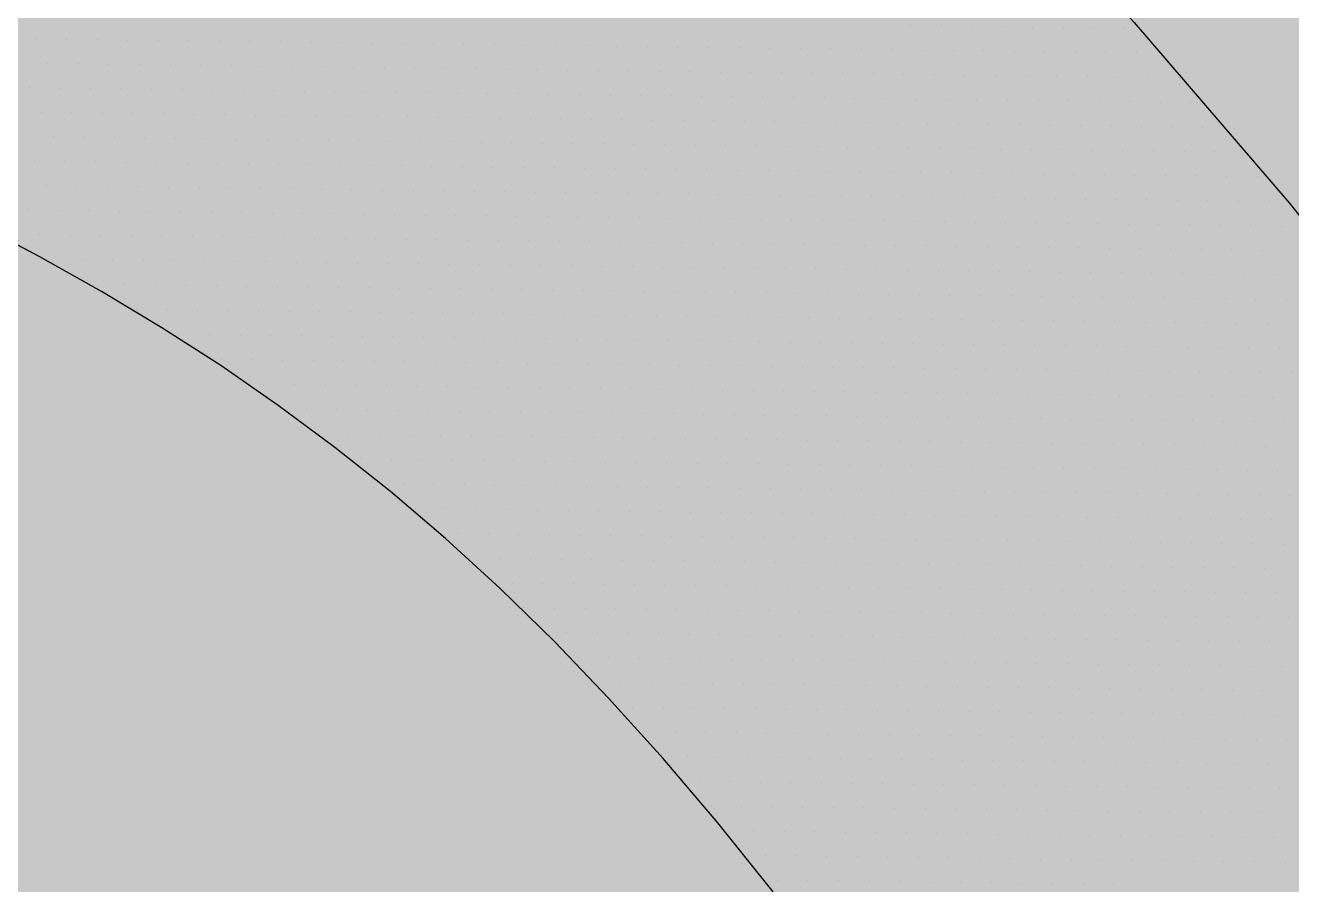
# Model space of a CAD drawing. Extents: x -367 to 63045, y 275 to 109039.
# Drawn here: x 62307.286 to 62308.462, y 108303.224 to 108304.022 of the extents above; entities that cross this region are included whole.
import ezdxf

# ---------------------------------------------------------------- set-up
doc = ezdxf.new("R2010")
doc.units = 0
doc.header["$LTSCALE"] = 25.401856
doc.header["$MEASUREMENT"] = 0
for name, color, linetype in [('colore lago', 131, 'Continuous'), ('LIN010CO', 2, 'Continuous'), ('LIN018CO', 6, 'Continuous')]:
    doc.layers.add(name, color=color, linetype=linetype)

# ---------------------------------------------------------------- blocks, each defined once
blk = doc.blocks.new('*X49')
at = {"color": 0}
for p, q in [((261.96925, 628.4849), (261.96925, 628.4849)), ((261.9756, 628.4849), (261.9756, 628.4849)), ((261.98195, 628.4849), (261.98195, 628.4849)), ((261.9883, 628.4849), (261.9883, 628.4849)), ((261.953375, 628.47855), (261.953375, 628.47855)), ((261.959725, 628.47855), (261.959725, 628.47855)), ((261.966075, 628.47855), (261.966075, 628.47855)), ((261.972425, 628.47855), (261.972425, 628.47855)), ((261.978775, 628.47855), (261.978775, 628.47855)), ((261.985125, 628.47855), (261.985125, 628.47855)), ((261.991475, 628.47855), (261.991475, 628.47855)), ((261.997825, 628.47855), (261.997825, 628.47855)), ((262.004175, 628.47855), (262.004175, 628.47855)), ((262.010525, 628.47855), (262.010525, 628.47855)), ((261.9375, 628.4722), (261.9375, 628.4722)), ((261.94385, 628.4722), (261.94385, 628.4722)), ((261.9502, 628.4722), (261.9502, 628.4722)), ((261.95655, 628.4722), (261.95655, 628.4722)), ((261.9629, 628.4722), (261.9629, 628.4722)), ((261.96925, 628.4722), (261.96925, 628.4722)), ((261.9756, 628.4722), (261.9756, 628.4722)), ((261.98195, 628.4722), (261.98195, 628.4722)), ((261.9883, 628.4722), (261.9883, 628.4722)), ((261.99465, 628.4722), (261.99465, 628.4722)), ((262.001, 628.4722), (262.001, 628.4722)), ((262.00735, 628.4722), (262.00735, 628.4722)), ((262.0137, 628.4722), (262.0137, 628.4722)), ((262.02005, 628.4722), (262.02005, 628.4722)), ((262.0264, 628.4722), (262.0264, 628.4722)), ((261.927975, 628.46585), (261.927975, 628.46585)), ((261.934325, 628.46585), (261.934325, 628.46585)), ((261.940675, 628.46585), (261.940675, 628.46585)), ((261.947025, 628.46585), (261.947025, 628.46585)), ((261.953375, 628.46585), (261.953375, 628.46585)), ((261.959725, 628.46585), (261.959725, 628.46585)), ((261.966075, 628.46585), (261.966075, 628.46585)), ((261.972425, 628.46585), (261.972425, 628.46585)), ((261.978775, 628.46585), (261.978775, 628.46585)), ((261.985125, 628.46585), (261.985125, 628.46585)), ((261.991475, 628.46585), (261.991475, 628.46585)), ((261.997825, 628.46585), (261.997825, 628.46585)), ((262.004175, 628.46585), (262.004175, 628.46585)), ((262.010525, 628.46585), (262.010525, 628.46585)), ((262.016875, 628.46585), (262.016875, 628.46585)), ((262.023225, 628.46585), (262.023225, 628.46585)), ((262.029575, 628.46585), (262.029575, 628.46585)), ((261.9121, 628.4595), (261.9121, 628.4595)), ((261.91845, 628.4595), (261.91845, 628.4595)), ((261.9248, 628.4595), (261.9248, 628.4595)), ((261.93115, 628.4595), (261.93115, 628.4595)), ((261.9375, 628.4595), (261.9375, 628.4595)), ((261.94385, 628.4595), (261.94385, 628.4595)), ((261.9502, 628.4595), (261.9502, 628.4595)), ((261.95655, 628.4595), (261.95655, 628.4595)), ((261.9629, 628.4595), (261.9629, 628.4595)), ((261.96925, 628.4595), (261.96925, 628.4595)), ((261.9756, 628.4595), (261.9756, 628.4595)), ((261.98195, 628.4595), (261.98195, 628.4595)), ((261.9883, 628.4595), (261.9883, 628.4595)), ((261.99465, 628.4595), (261.99465, 628.4595)), ((262.001, 628.4595), (262.001, 628.4595)), ((262.00735, 628.4595), (262.00735, 628.4595)), ((262.0137, 628.4595), (262.0137, 628.4595)), ((262.02005, 628.4595), (262.02005, 628.4595)), ((262.0264, 628.4595), (262.0264, 628.4595)), ((262.03275, 628.4595), (262.03275, 628.4595)), ((261.902575, 628.45315), (261.902575, 628.45315)), ((261.908925, 628.45315), (261.908925, 628.45315)), ((261.915275, 628.45315), (261.915275, 628.45315)), ((261.921625, 628.45315), (261.921625, 628.45315)), ((261.927975, 628.45315), (261.927975, 628.45315)), ((261.934325, 628.45315), (261.934325, 628.45315)), ((261.940675, 628.45315), (261.940675, 628.45315)), ((261.947025, 628.45315), (261.947025, 628.45315)), ((261.953375, 628.45315), (261.953375, 628.45315)), ((261.959725, 628.45315), (261.959725, 628.45315)), ((261.966075, 628.45315), (261.966075, 628.45315)), ((261.972425, 628.45315), (261.972425, 628.45315)), ((261.978775, 628.45315), (261.978775, 628.45315)), ((261.985125, 628.45315), (261.985125, 628.45315)), ((261.991475, 628.45315), (261.991475, 628.45315)), ((261.997825, 628.45315), (261.997825, 628.45315)), ((262.004175, 628.45315), (262.004175, 628.45315)), ((262.010525, 628.45315), (262.010525, 628.45315)), ((262.016875, 628.45315), (262.016875, 628.45315)), ((262.023225, 628.45315), (262.023225, 628.45315)), ((262.029575, 628.45315), (262.029575, 628.45315)), ((262.035925, 628.45315), (262.035925, 628.45315)), ((261.8867, 628.4468), (261.8867, 628.4468)), ((261.89305, 628.4468), (261.89305, 628.4468)), ((261.8994, 628.4468), (261.8994, 628.4468)), ((261.90575, 628.4468), (261.90575, 628.4468)), ((261.9121, 628.4468), (261.9121, 628.4468)), ((261.91845, 628.4468), (261.91845, 628.4468)), ((261.9248, 628.4468), (261.9248, 628.4468)), ((261.93115, 628.4468), (261.93115, 628.4468)), ((261.9375, 628.4468), (261.9375, 628.4468)), ((261.94385, 628.4468), (261.94385, 628.4468)), ((261.9502, 628.4468), (261.9502, 628.4468)), ((261.95655, 628.4468), (261.95655, 628.4468)), ((261.9629, 628.4468), (261.9629, 628.4468)), ((261.96925, 628.4468), (261.96925, 628.4468)), ((261.9756, 628.4468), (261.9756, 628.4468)), ((261.98195, 628.4468), (261.98195, 628.4468)), ((261.9883, 628.4468), (261.9883, 628.4468)), ((261.99465, 628.4468), (261.99465, 628.4468)), ((262.001, 628.4468), (262.001, 628.4468)), ((262.00735, 628.4468), (262.00735, 628.4468)), ((262.0137, 628.4468), (262.0137, 628.4468)), ((262.02005, 628.4468), (262.02005, 628.4468)), ((262.0264, 628.4468), (262.0264, 628.4468)), ((262.03275, 628.4468), (262.03275, 628.4468)), ((262.0391, 628.4468), (262.0391, 628.4468)), ((261.877175, 628.44045), (261.877175, 628.44045)), ((261.883525, 628.44045), (261.883525, 628.44045)), ((261.889875, 628.44045), (261.889875, 628.44045)), ((261.896225, 628.44045), (261.896225, 628.44045)), ((261.902575, 628.44045), (261.902575, 628.44045)), ((261.908925, 628.44045), (261.908925, 628.44045)), ((261.915275, 628.44045), (261.915275, 628.44045)), ((261.921625, 628.44045), (261.921625, 628.44045)), ((261.927975, 628.44045), (261.927975, 628.44045)), ((261.934325, 628.44045), (261.934325, 628.44045)), ((261.940675, 628.44045), (261.940675, 628.44045)), ((261.947025, 628.44045), (261.947025, 628.44045)), ((261.953375, 628.44045), (261.953375, 628.44045)), ((261.959725, 628.44045), (261.959725, 628.44045)), ((261.966075, 628.44045), (261.966075, 628.44045)), ((261.972425, 628.44045), (261.972425, 628.44045)), ((261.978775, 628.44045), (261.978775, 628.44045)), ((261.985125, 628.44045), (261.985125, 628.44045)), ((261.991475, 628.44045), (261.991475, 628.44045)), ((261.997825, 628.44045), (261.997825, 628.44045)), ((262.004175, 628.44045), (262.004175, 628.44045)), ((262.010525, 628.44045), (262.010525, 628.44045)), ((262.016875, 628.44045), (262.016875, 628.44045)), ((262.023225, 628.44045), (262.023225, 628.44045)), ((262.029575, 628.44045), (262.029575, 628.44045)), ((262.035925, 628.44045), (262.035925, 628.44045)), ((262.042275, 628.44045), (262.042275, 628.44045)), ((261.8613, 628.4341), (261.8613, 628.4341)), ((261.86765, 628.4341), (261.86765, 628.4341)), ((261.874, 628.4341), (261.874, 628.4341)), ((261.88035, 628.4341), (261.88035, 628.4341)), ((261.8867, 628.4341), (261.8867, 628.4341)), ((261.89305, 628.4341), (261.89305, 628.4341)), ((261.8994, 628.4341), (261.8994, 628.4341)), ((261.90575, 628.4341), (261.90575, 628.4341)), ((261.9121, 628.4341), (261.9121, 628.4341)), ((261.91845, 628.4341), (261.91845, 628.4341)), ((261.9248, 628.4341), (261.9248, 628.4341)), ((261.93115, 628.4341), (261.93115, 628.4341)), ((261.9375, 628.4341), (261.9375, 628.4341)), ((261.94385, 628.4341), (261.94385, 628.4341)), ((261.9502, 628.4341), (261.9502, 628.4341)), ((261.95655, 628.4341), (261.95655, 628.4341)), ((261.9629, 628.4341), (261.9629, 628.4341)), ((261.96925, 628.4341), (261.96925, 628.4341)), ((261.9756, 628.4341), (261.9756, 628.4341)), ((261.98195, 628.4341), (261.98195, 628.4341)), ((261.9883, 628.4341), (261.9883, 628.4341)), ((261.99465, 628.4341), (261.99465, 628.4341)), ((262.001, 628.4341), (262.001, 628.4341)), ((262.00735, 628.4341), (262.00735, 628.4341)), ((262.0137, 628.4341), (262.0137, 628.4341)), ((262.02005, 628.4341), (262.02005, 628.4341)), ((262.0264, 628.4341), (262.0264, 628.4341)), ((262.03275, 628.4341), (262.03275, 628.4341)), ((262.0391, 628.4341), (262.0391, 628.4341)), ((262.04545, 628.4341), (262.04545, 628.4341)), ((261.851775, 628.42775), (261.851775, 628.42775)), ((261.858125, 628.42775), (261.858125, 628.42775)), ((261.864475, 628.42775), (261.864475, 628.42775)), ((261.870825, 628.42775), (261.870825, 628.42775)), ((261.877175, 628.42775), (261.877175, 628.42775)), ((261.883525, 628.42775), (261.883525, 628.42775)), ((261.889875, 628.42775), (261.889875, 628.42775)), ((261.896225, 628.42775), (261.896225, 628.42775)), ((261.902575, 628.42775), (261.902575, 628.42775)), ((261.908925, 628.42775), (261.908925, 628.42775)), ((261.915275, 628.42775), (261.915275, 628.42775)), ((261.921625, 628.42775), (261.921625, 628.42775)), ((261.927975, 628.42775), (261.927975, 628.42775)), ((261.934325, 628.42775), (261.934325, 628.42775)), ((261.940675, 628.42775), (261.940675, 628.42775)), ((261.947025, 628.42775), (261.947025, 628.42775)), ((261.953375, 628.42775), (261.953375, 628.42775)), ((261.959725, 628.42775), (261.959725, 628.42775)), ((261.966075, 628.42775), (261.966075, 628.42775)), ((261.972425, 628.42775), (261.972425, 628.42775)), ((261.978775, 628.42775), (261.978775, 628.42775)), ((261.985125, 628.42775), (261.985125, 628.42775)), ((261.991475, 628.42775), (261.991475, 628.42775)), ((261.997825, 628.42775), (261.997825, 628.42775)), ((262.004175, 628.42775), (262.004175, 628.42775)), ((262.010525, 628.42775), (262.010525, 628.42775)), ((262.016875, 628.42775), (262.016875, 628.42775)), ((262.023225, 628.42775), (262.023225, 628.42775)), ((262.029575, 628.42775), (262.029575, 628.42775)), ((262.035925, 628.42775), (262.035925, 628.42775)), ((262.042275, 628.42775), (262.042275, 628.42775)), ((262.048625, 628.42775), (262.048625, 628.42775)), ((261.8359, 628.4214), (261.8359, 628.4214)), ((261.84225, 628.4214), (261.84225, 628.4214)), ((261.8486, 628.4214), (261.8486, 628.4214)), ((261.85495, 628.4214), (261.85495, 628.4214)), ((261.8613, 628.4214), (261.8613, 628.4214)), ((261.86765, 628.4214), (261.86765, 628.4214)), ((261.874, 628.4214), (261.874, 628.4214)), ((261.88035, 628.4214), (261.88035, 628.4214)), ((261.8867, 628.4214), (261.8867, 628.4214)), ((261.89305, 628.4214), (261.89305, 628.4214)), ((261.8994, 628.4214), (261.8994, 628.4214)), ((261.90575, 628.4214), (261.90575, 628.4214)), ((261.9121, 628.4214), (261.9121, 628.4214)), ((261.91845, 628.4214), (261.91845, 628.4214)), ((261.9248, 628.4214), (261.9248, 628.4214)), ((261.93115, 628.4214), (261.93115, 628.4214)), ((261.9375, 628.4214), (261.9375, 628.4214)), ((261.94385, 628.4214), (261.94385, 628.4214)), ((261.9502, 628.4214), (261.9502, 628.4214)), ((261.95655, 628.4214), (261.95655, 628.4214)), ((261.9629, 628.4214), (261.9629, 628.4214)), ((261.96925, 628.4214), (261.96925, 628.4214)), ((261.9756, 628.4214), (261.9756, 628.4214)), ((261.98195, 628.4214), (261.98195, 628.4214)), ((261.9883, 628.4214), (261.9883, 628.4214)), ((261.99465, 628.4214), (261.99465, 628.4214)), ((262.001, 628.4214), (262.001, 628.4214)), ((262.00735, 628.4214), (262.00735, 628.4214)), ((262.0137, 628.4214), (262.0137, 628.4214)), ((262.02005, 628.4214), (262.02005, 628.4214)), ((262.0264, 628.4214), (262.0264, 628.4214)), ((262.03275, 628.4214), (262.03275, 628.4214)), ((262.0391, 628.4214), (262.0391, 628.4214)), ((262.04545, 628.4214), (262.04545, 628.4214)), ((261.839075, 628.41505), (261.839075, 628.41505)), ((261.845425, 628.41505), (261.845425, 628.41505)), ((261.851775, 628.41505), (261.851775, 628.41505)), ((261.858125, 628.41505), (261.858125, 628.41505)), ((261.864475, 628.41505), (261.864475, 628.41505)), ((261.870825, 628.41505), (261.870825, 628.41505)), ((261.877175, 628.41505), (261.877175, 628.41505)), ((261.883525, 628.41505), (261.883525, 628.41505)), ((261.889875, 628.41505), (261.889875, 628.41505)), ((261.896225, 628.41505), (261.896225, 628.41505)), ((261.902575, 628.41505), (261.902575, 628.41505)), ((261.908925, 628.41505), (261.908925, 628.41505)), ((261.915275, 628.41505), (261.915275, 628.41505)), ((261.921625, 628.41505), (261.921625, 628.41505)), ((261.927975, 628.41505), (261.927975, 628.41505)), ((261.934325, 628.41505), (261.934325, 628.41505)), ((261.940675, 628.41505), (261.940675, 628.41505)), ((261.947025, 628.41505), (261.947025, 628.41505)), ((261.953375, 628.41505), (261.953375, 628.41505)), ((261.959725, 628.41505), (261.959725, 628.41505)), ((261.966075, 628.41505), (261.966075, 628.41505)), ((261.972425, 628.41505), (261.972425, 628.41505)), ((261.978775, 628.41505), (261.978775, 628.41505)), ((261.985125, 628.41505), (261.985125, 628.41505)), ((261.991475, 628.41505), (261.991475, 628.41505)), ((261.997825, 628.41505), (261.997825, 628.41505)), ((262.004175, 628.41505), (262.004175, 628.41505)), ((262.010525, 628.41505), (262.010525, 628.41505)), ((262.016875, 628.41505), (262.016875, 628.41505)), ((262.023225, 628.41505), (262.023225, 628.41505)), ((262.029575, 628.41505), (262.029575, 628.41505)), ((262.035925, 628.41505), (262.035925, 628.41505)), ((262.042275, 628.41505), (262.042275, 628.41505)), ((262.048625, 628.41505), (262.048625, 628.41505)), ((261.84225, 628.4087), (261.84225, 628.4087)), ((261.8486, 628.4087), (261.8486, 628.4087)), ((261.85495, 628.4087), (261.85495, 628.4087)), ((261.8613, 628.4087), (261.8613, 628.4087)), ((261.86765, 628.4087), (261.86765, 628.4087)), ((261.874, 628.4087), (261.874, 628.4087)), ((261.88035, 628.4087), (261.88035, 628.4087)), ((261.8867, 628.4087), (261.8867, 628.4087)), ((261.89305, 628.4087), (261.89305, 628.4087)), ((261.8994, 628.4087), (261.8994, 628.4087)), ((261.90575, 628.4087), (261.90575, 628.4087)), ((261.9121, 628.4087), (261.9121, 628.4087)), ((261.91845, 628.4087), (261.91845, 628.4087)), ((261.9248, 628.4087), (261.9248, 628.4087)), ((261.93115, 628.4087), (261.93115, 628.4087)), ((261.9375, 628.4087), (261.9375, 628.4087)), ((261.94385, 628.4087), (261.94385, 628.4087)), ((261.9502, 628.4087), (261.9502, 628.4087)), ((261.95655, 628.4087), (261.95655, 628.4087)), ((261.9629, 628.4087), (261.9629, 628.4087)), ((261.96925, 628.4087), (261.96925, 628.4087)), ((261.9756, 628.4087), (261.9756, 628.4087)), ((261.98195, 628.4087), (261.98195, 628.4087)), ((261.9883, 628.4087), (261.9883, 628.4087)), ((261.99465, 628.4087), (261.99465, 628.4087)), ((262.001, 628.4087), (262.001, 628.4087)), ((262.00735, 628.4087), (262.00735, 628.4087)), ((262.0137, 628.4087), (262.0137, 628.4087)), ((262.02005, 628.4087), (262.02005, 628.4087)), ((262.0264, 628.4087), (262.0264, 628.4087)), ((262.03275, 628.4087), (262.03275, 628.4087)), ((262.0391, 628.4087), (262.0391, 628.4087)), ((262.04545, 628.4087), (262.04545, 628.4087)), ((262.0518, 628.4087), (262.0518, 628.4087)), ((261.845425, 628.40235), (261.845425, 628.40235)), ((261.851775, 628.40235), (261.851775, 628.40235)), ((261.858125, 628.40235), (261.858125, 628.40235)), ((261.864475, 628.40235), (261.864475, 628.40235)), ((261.870825, 628.40235), (261.870825, 628.40235)), ((261.877175, 628.40235), (261.877175, 628.40235)), ((261.883525, 628.40235), (261.883525, 628.40235)), ((261.889875, 628.40235), (261.889875, 628.40235)), ((261.896225, 628.40235), (261.896225, 628.40235)), ((261.902575, 628.40235), (261.902575, 628.40235)), ((261.908925, 628.40235), (261.908925, 628.40235)), ((261.915275, 628.40235), (261.915275, 628.40235)), ((261.921625, 628.40235), (261.921625, 628.40235)), ((261.927975, 628.40235), (261.927975, 628.40235)), ((261.934325, 628.40235), (261.934325, 628.40235)), ((261.940675, 628.40235), (261.940675, 628.40235)), ((261.947025, 628.40235), (261.947025, 628.40235)), ((261.953375, 628.40235), (261.953375, 628.40235)), ((261.959725, 628.40235), (261.959725, 628.40235)), ((261.966075, 628.40235), (261.966075, 628.40235)), ((261.972425, 628.40235), (261.972425, 628.40235)), ((261.978775, 628.40235), (261.978775, 628.40235)), ((261.985125, 628.40235), (261.985125, 628.40235)), ((261.991475, 628.40235), (261.991475, 628.40235)), ((261.997825, 628.40235), (261.997825, 628.40235)), ((262.004175, 628.40235), (262.004175, 628.40235)), ((262.010525, 628.40235), (262.010525, 628.40235)), ((262.016875, 628.40235), (262.016875, 628.40235)), ((262.023225, 628.40235), (262.023225, 628.40235)), ((262.029575, 628.40235), (262.029575, 628.40235)), ((262.035925, 628.40235), (262.035925, 628.40235)), ((262.042275, 628.40235), (262.042275, 628.40235)), ((262.048625, 628.40235), (262.048625, 628.40235)), ((262.054975, 628.40235), (262.054975, 628.40235)), ((261.8486, 628.396), (261.8486, 628.396)), ((261.85495, 628.396), (261.85495, 628.396)), ((261.8613, 628.396), (261.8613, 628.396)), ((261.86765, 628.396), (261.86765, 628.396)), ((261.874, 628.396), (261.874, 628.396)), ((261.88035, 628.396), (261.88035, 628.396)), ((261.8867, 628.396), (261.8867, 628.396)), ((261.89305, 628.396), (261.89305, 628.396)), ((261.8994, 628.396), (261.8994, 628.396)), ((261.90575, 628.396), (261.90575, 628.396)), ((261.9121, 628.396), (261.9121, 628.396)), ((261.91845, 628.396), (261.91845, 628.396)), ((261.9248, 628.396), (261.9248, 628.396)), ((261.93115, 628.396), (261.93115, 628.396)), ((261.9375, 628.396), (261.9375, 628.396)), ((261.94385, 628.396), (261.94385, 628.396)), ((261.9502, 628.396), (261.9502, 628.396)), ((261.95655, 628.396), (261.95655, 628.396)), ((261.9629, 628.396), (261.9629, 628.396)), ((261.96925, 628.396), (261.96925, 628.396)), ((261.9756, 628.396), (261.9756, 628.396)), ((261.98195, 628.396), (261.98195, 628.396)), ((261.9883, 628.396), (261.9883, 628.396)), ((261.99465, 628.396), (261.99465, 628.396)), ((262.001, 628.396), (262.001, 628.396)), ((262.00735, 628.396), (262.00735, 628.396)), ((262.0137, 628.396), (262.0137, 628.396)), ((262.02005, 628.396), (262.02005, 628.396)), ((262.0264, 628.396), (262.0264, 628.396)), ((262.03275, 628.396), (262.03275, 628.396)), ((262.0391, 628.396), (262.0391, 628.396)), ((262.04545, 628.396), (262.04545, 628.396)), ((262.0518, 628.396), (262.0518, 628.396)), ((262.05815, 628.396), (262.05815, 628.396)), ((261.851775, 628.38965), (261.851775, 628.38965)), ((261.858125, 628.38965), (261.858125, 628.38965)), ((261.864475, 628.38965), (261.864475, 628.38965)), ((261.870825, 628.38965), (261.870825, 628.38965)), ((261.877175, 628.38965), (261.877175, 628.38965)), ((261.883525, 628.38965), (261.883525, 628.38965)), ((261.889875, 628.38965), (261.889875, 628.38965)), ((261.896225, 628.38965), (261.896225, 628.38965)), ((261.902575, 628.38965), (261.902575, 628.38965)), ((261.908925, 628.38965), (261.908925, 628.38965)), ((261.915275, 628.38965), (261.915275, 628.38965)), ((261.921625, 628.38965), (261.921625, 628.38965)), ((261.927975, 628.38965), (261.927975, 628.38965)), ((261.934325, 628.38965), (261.934325, 628.38965)), ((261.940675, 628.38965), (261.940675, 628.38965)), ((261.947025, 628.38965), (261.947025, 628.38965)), ((261.953375, 628.38965), (261.953375, 628.38965)), ((261.959725, 628.38965), (261.959725, 628.38965)), ((261.966075, 628.38965), (261.966075, 628.38965)), ((261.972425, 628.38965), (261.972425, 628.38965)), ((261.978775, 628.38965), (261.978775, 628.38965)), ((261.985125, 628.38965), (261.985125, 628.38965)), ((261.991475, 628.38965), (261.991475, 628.38965)), ((261.997825, 628.38965), (261.997825, 628.38965)), ((262.004175, 628.38965), (262.004175, 628.38965)), ((262.010525, 628.38965), (262.010525, 628.38965)), ((262.016875, 628.38965), (262.016875, 628.38965)), ((262.023225, 628.38965), (262.023225, 628.38965)), ((262.029575, 628.38965), (262.029575, 628.38965)), ((262.035925, 628.38965), (262.035925, 628.38965)), ((262.042275, 628.38965), (262.042275, 628.38965)), ((262.048625, 628.38965), (262.048625, 628.38965)), ((262.054975, 628.38965), (262.054975, 628.38965)), ((262.061325, 628.38965), (262.061325, 628.38965)), ((261.8486, 628.3833), (261.8486, 628.3833)), ((261.85495, 628.3833), (261.85495, 628.3833)), ((261.8613, 628.3833), (261.8613, 628.3833)), ((261.86765, 628.3833), (261.86765, 628.3833)), ((261.874, 628.3833), (261.874, 628.3833)), ((261.88035, 628.3833), (261.88035, 628.3833)), ((261.8867, 628.3833), (261.8867, 628.3833)), ((261.89305, 628.3833), (261.89305, 628.3833)), ((261.8994, 628.3833), (261.8994, 628.3833)), ((261.90575, 628.3833), (261.90575, 628.3833)), ((261.9121, 628.3833), (261.9121, 628.3833)), ((261.91845, 628.3833), (261.91845, 628.3833)), ((261.9248, 628.3833), (261.9248, 628.3833)), ((261.93115, 628.3833), (261.93115, 628.3833)), ((261.9375, 628.3833), (261.9375, 628.3833)), ((261.94385, 628.3833), (261.94385, 628.3833)), ((261.9502, 628.3833), (261.9502, 628.3833)), ((261.95655, 628.3833), (261.95655, 628.3833)), ((261.9629, 628.3833), (261.9629, 628.3833)), ((261.96925, 628.3833), (261.96925, 628.3833)), ((261.9756, 628.3833), (261.9756, 628.3833)), ((261.98195, 628.3833), (261.98195, 628.3833)), ((261.9883, 628.3833), (261.9883, 628.3833)), ((261.99465, 628.3833), (261.99465, 628.3833)), ((262.001, 628.3833), (262.001, 628.3833)), ((262.00735, 628.3833), (262.00735, 628.3833)), ((262.0137, 628.3833), (262.0137, 628.3833)), ((262.02005, 628.3833), (262.02005, 628.3833)), ((262.0264, 628.3833), (262.0264, 628.3833)), ((262.03275, 628.3833), (262.03275, 628.3833)), ((262.0391, 628.3833), (262.0391, 628.3833)), ((262.04545, 628.3833), (262.04545, 628.3833)), ((262.0518, 628.3833), (262.0518, 628.3833)), ((262.05815, 628.3833), (262.05815, 628.3833)), ((262.0645, 628.3833), (262.0645, 628.3833)), ((261.851775, 628.37695), (261.851775, 628.37695)), ((261.858125, 628.37695), (261.858125, 628.37695)), ((261.864475, 628.37695), (261.864475, 628.37695)), ((261.870825, 628.37695), (261.870825, 628.37695)), ((261.877175, 628.37695), (261.877175, 628.37695)), ((261.883525, 628.37695), (261.883525, 628.37695)), ((261.889875, 628.37695), (261.889875, 628.37695)), ((261.896225, 628.37695), (261.896225, 628.37695)), ((261.902575, 628.37695), (261.902575, 628.37695)), ((261.908925, 628.37695), (261.908925, 628.37695)), ((261.915275, 628.37695), (261.915275, 628.37695)), ((261.921625, 628.37695), (261.921625, 628.37695)), ((261.927975, 628.37695), (261.927975, 628.37695)), ((261.934325, 628.37695), (261.934325, 628.37695)), ((261.940675, 628.37695), (261.940675, 628.37695)), ((261.947025, 628.37695), (261.947025, 628.37695)), ((261.953375, 628.37695), (261.953375, 628.37695)), ((261.959725, 628.37695), (261.959725, 628.37695)), ((261.966075, 628.37695), (261.966075, 628.37695)), ((261.972425, 628.37695), (261.972425, 628.37695)), ((261.978775, 628.37695), (261.978775, 628.37695)), ((261.985125, 628.37695), (261.985125, 628.37695)), ((261.991475, 628.37695), (261.991475, 628.37695)), ((261.997825, 628.37695), (261.997825, 628.37695)), ((262.004175, 628.37695), (262.004175, 628.37695)), ((262.010525, 628.37695), (262.010525, 628.37695)), ((262.016875, 628.37695), (262.016875, 628.37695)), ((262.023225, 628.37695), (262.023225, 628.37695)), ((262.029575, 628.37695), (262.029575, 628.37695)), ((262.035925, 628.37695), (262.035925, 628.37695)), ((262.042275, 628.37695), (262.042275, 628.37695)), ((262.048625, 628.37695), (262.048625, 628.37695)), ((262.054975, 628.37695), (262.054975, 628.37695)), ((262.061325, 628.37695), (262.061325, 628.37695)), ((262.067675, 628.37695), (262.067675, 628.37695)), ((261.85495, 628.3706), (261.85495, 628.3706)), ((261.8613, 628.3706), (261.8613, 628.3706)), ((261.86765, 628.3706), (261.86765, 628.3706)), ((261.874, 628.3706), (261.874, 628.3706)), ((261.88035, 628.3706), (261.88035, 628.3706)), ((261.8867, 628.3706), (261.8867, 628.3706)), ((261.89305, 628.3706), (261.89305, 628.3706)), ((261.8994, 628.3706), (261.8994, 628.3706)), ((261.90575, 628.3706), (261.90575, 628.3706)), ((261.9121, 628.3706), (261.9121, 628.3706)), ((261.91845, 628.3706), (261.91845, 628.3706)), ((261.9248, 628.3706), (261.9248, 628.3706)), ((261.93115, 628.3706), (261.93115, 628.3706)), ((261.9375, 628.3706), (261.9375, 628.3706)), ((261.94385, 628.3706), (261.94385, 628.3706)), ((261.9502, 628.3706), (261.9502, 628.3706)), ((261.95655, 628.3706), (261.95655, 628.3706)), ((261.9629, 628.3706), (261.9629, 628.3706)), ((261.96925, 628.3706), (261.96925, 628.3706)), ((261.9756, 628.3706), (261.9756, 628.3706)), ((261.98195, 628.3706), (261.98195, 628.3706)), ((261.9883, 628.3706), (261.9883, 628.3706)), ((261.99465, 628.3706), (261.99465, 628.3706)), ((262.001, 628.3706), (262.001, 628.3706)), ((262.00735, 628.3706), (262.00735, 628.3706)), ((262.0137, 628.3706), (262.0137, 628.3706)), ((262.02005, 628.3706), (262.02005, 628.3706)), ((262.0264, 628.3706), (262.0264, 628.3706)), ((262.03275, 628.3706), (262.03275, 628.3706)), ((262.0391, 628.3706), (262.0391, 628.3706)), ((262.04545, 628.3706), (262.04545, 628.3706)), ((262.0518, 628.3706), (262.0518, 628.3706)), ((262.05815, 628.3706), (262.05815, 628.3706)), ((262.0645, 628.3706), (262.0645, 628.3706)), ((262.07085, 628.3706), (262.07085, 628.3706)), ((261.858125, 628.36425), (261.858125, 628.36425)), ((261.864475, 628.36425), (261.864475, 628.36425)), ((261.870825, 628.36425), (261.870825, 628.36425)), ((261.877175, 628.36425), (261.877175, 628.36425)), ((261.883525, 628.36425), (261.883525, 628.36425)), ((261.889875, 628.36425), (261.889875, 628.36425)), ((261.896225, 628.36425), (261.896225, 628.36425)), ((261.902575, 628.36425), (261.902575, 628.36425)), ((261.908925, 628.36425), (261.908925, 628.36425)), ((261.915275, 628.36425), (261.915275, 628.36425)), ((261.921625, 628.36425), (261.921625, 628.36425)), ((261.927975, 628.36425), (261.927975, 628.36425)), ((261.934325, 628.36425), (261.934325, 628.36425)), ((261.940675, 628.36425), (261.940675, 628.36425)), ((261.947025, 628.36425), (261.947025, 628.36425)), ((261.953375, 628.36425), (261.953375, 628.36425)), ((261.959725, 628.36425), (261.959725, 628.36425)), ((261.966075, 628.36425), (261.966075, 628.36425)), ((261.972425, 628.36425), (261.972425, 628.36425)), ((261.978775, 628.36425), (261.978775, 628.36425)), ((261.985125, 628.36425), (261.985125, 628.36425)), ((261.991475, 628.36425), (261.991475, 628.36425)), ((261.997825, 628.36425), (261.997825, 628.36425)), ((262.004175, 628.36425), (262.004175, 628.36425)), ((262.010525, 628.36425), (262.010525, 628.36425)), ((262.016875, 628.36425), (262.016875, 628.36425)), ((262.023225, 628.36425), (262.023225, 628.36425)), ((262.029575, 628.36425), (262.029575, 628.36425)), ((262.035925, 628.36425), (262.035925, 628.36425)), ((262.042275, 628.36425), (262.042275, 628.36425)), ((262.048625, 628.36425), (262.048625, 628.36425)), ((262.054975, 628.36425), (262.054975, 628.36425)), ((262.061325, 628.36425), (262.061325, 628.36425)), ((262.067675, 628.36425), (262.067675, 628.36425)), ((262.074025, 628.36425), (262.074025, 628.36425)), ((261.8613, 628.3579), (261.8613, 628.3579)), ((261.86765, 628.3579), (261.86765, 628.3579)), ((261.874, 628.3579), (261.874, 628.3579)), ((261.88035, 628.3579), (261.88035, 628.3579)), ((261.8867, 628.3579), (261.8867, 628.3579)), ((261.89305, 628.3579), (261.89305, 628.3579)), ((261.8994, 628.3579), (261.8994, 628.3579)), ((261.90575, 628.3579), (261.90575, 628.3579)), ((261.9121, 628.3579), (261.9121, 628.3579)), ((261.91845, 628.3579), (261.91845, 628.3579)), ((261.9248, 628.3579), (261.9248, 628.3579)), ((261.93115, 628.3579), (261.93115, 628.3579)), ((261.9375, 628.3579), (261.9375, 628.3579)), ((261.94385, 628.3579), (261.94385, 628.3579)), ((261.9502, 628.3579), (261.9502, 628.3579)), ((261.95655, 628.3579), (261.95655, 628.3579)), ((261.9629, 628.3579), (261.9629, 628.3579)), ((261.96925, 628.3579), (261.96925, 628.3579)), ((261.9756, 628.3579), (261.9756, 628.3579)), ((261.98195, 628.3579), (261.98195, 628.3579)), ((261.9883, 628.3579), (261.9883, 628.3579)), ((261.99465, 628.3579), (261.99465, 628.3579)), ((262.001, 628.3579), (262.001, 628.3579)), ((262.00735, 628.3579), (262.00735, 628.3579)), ((262.0137, 628.3579), (262.0137, 628.3579)), ((262.02005, 628.3579), (262.02005, 628.3579)), ((262.0264, 628.3579), (262.0264, 628.3579)), ((262.03275, 628.3579), (262.03275, 628.3579)), ((262.0391, 628.3579), (262.0391, 628.3579)), ((262.04545, 628.3579), (262.04545, 628.3579)), ((262.0518, 628.3579), (262.0518, 628.3579)), ((262.05815, 628.3579), (262.05815, 628.3579)), ((262.0645, 628.3579), (262.0645, 628.3579)), ((262.07085, 628.3579), (262.07085, 628.3579)), ((262.0772, 628.3579), (262.0772, 628.3579)), ((261.864475, 628.35155), (261.864475, 628.35155)), ((261.870825, 628.35155), (261.870825, 628.35155)), ((261.877175, 628.35155), (261.877175, 628.35155)), ((261.883525, 628.35155), (261.883525, 628.35155)), ((261.889875, 628.35155), (261.889875, 628.35155)), ((261.896225, 628.35155), (261.896225, 628.35155)), ((261.902575, 628.35155), (261.902575, 628.35155)), ((261.908925, 628.35155), (261.908925, 628.35155)), ((261.915275, 628.35155), (261.915275, 628.35155)), ((261.921625, 628.35155), (261.921625, 628.35155)), ((261.927975, 628.35155), (261.927975, 628.35155)), ((261.934325, 628.35155), (261.934325, 628.35155)), ((261.940675, 628.35155), (261.940675, 628.35155)), ((261.947025, 628.35155), (261.947025, 628.35155)), ((261.953375, 628.35155), (261.953375, 628.35155)), ((261.959725, 628.35155), (261.959725, 628.35155)), ((261.966075, 628.35155), (261.966075, 628.35155)), ((261.972425, 628.35155), (261.972425, 628.35155)), ((261.978775, 628.35155), (261.978775, 628.35155)), ((261.985125, 628.35155), (261.985125, 628.35155)), ((261.991475, 628.35155), (261.991475, 628.35155)), ((261.997825, 628.35155), (261.997825, 628.35155)), ((262.004175, 628.35155), (262.004175, 628.35155)), ((262.010525, 628.35155), (262.010525, 628.35155)), ((262.016875, 628.35155), (262.016875, 628.35155)), ((262.023225, 628.35155), (262.023225, 628.35155)), ((262.029575, 628.35155), (262.029575, 628.35155)), ((262.035925, 628.35155), (262.035925, 628.35155)), ((262.042275, 628.35155), (262.042275, 628.35155)), ((262.048625, 628.35155), (262.048625, 628.35155)), ((262.054975, 628.35155), (262.054975, 628.35155)), ((262.061325, 628.35155), (262.061325, 628.35155)), ((262.067675, 628.35155), (262.067675, 628.35155)), ((262.074025, 628.35155), (262.074025, 628.35155)), ((262.080375, 628.35155), (262.080375, 628.35155)), ((261.86765, 628.3452), (261.86765, 628.3452)), ((261.874, 628.3452), (261.874, 628.3452)), ((261.88035, 628.3452), (261.88035, 628.3452)), ((261.8867, 628.3452), (261.8867, 628.3452)), ((261.89305, 628.3452), (261.89305, 628.3452)), ((261.8994, 628.3452), (261.8994, 628.3452)), ((261.90575, 628.3452), (261.90575, 628.3452)), ((261.9121, 628.3452), (261.9121, 628.3452)), ((261.91845, 628.3452), (261.91845, 628.3452)), ((261.9248, 628.3452), (261.9248, 628.3452)), ((261.93115, 628.3452), (261.93115, 628.3452)), ((261.9375, 628.3452), (261.9375, 628.3452)), ((261.94385, 628.3452), (261.94385, 628.3452)), ((261.9502, 628.3452), (261.9502, 628.3452)), ((261.95655, 628.3452), (261.95655, 628.3452)), ((261.9629, 628.3452), (261.9629, 628.3452)), ((261.96925, 628.3452), (261.96925, 628.3452)), ((261.9756, 628.3452), (261.9756, 628.3452)), ((261.98195, 628.3452), (261.98195, 628.3452)), ((261.9883, 628.3452), (261.9883, 628.3452)), ((261.99465, 628.3452), (261.99465, 628.3452)), ((262.001, 628.3452), (262.001, 628.3452)), ((262.00735, 628.3452), (262.00735, 628.3452)), ((262.0137, 628.3452), (262.0137, 628.3452)), ((262.02005, 628.3452), (262.02005, 628.3452)), ((262.0264, 628.3452), (262.0264, 628.3452)), ((262.03275, 628.3452), (262.03275, 628.3452)), ((262.0391, 628.3452), (262.0391, 628.3452)), ((262.04545, 628.3452), (262.04545, 628.3452)), ((262.0518, 628.3452), (262.0518, 628.3452)), ((262.05815, 628.3452), (262.05815, 628.3452)), ((262.0645, 628.3452), (262.0645, 628.3452)), ((262.07085, 628.3452), (262.07085, 628.3452)), ((262.0772, 628.3452), (262.0772, 628.3452)), ((262.08355, 628.3452), (262.08355, 628.3452)), ((261.870825, 628.33885), (261.870825, 628.33885)), ((261.877175, 628.33885), (261.877175, 628.33885)), ((261.883525, 628.33885), (261.883525, 628.33885)), ((261.889875, 628.33885), (261.889875, 628.33885)), ((261.896225, 628.33885), (261.896225, 628.33885)), ((261.902575, 628.33885), (261.902575, 628.33885)), ((261.908925, 628.33885), (261.908925, 628.33885)), ((261.915275, 628.33885), (261.915275, 628.33885)), ((261.921625, 628.33885), (261.921625, 628.33885)), ((261.927975, 628.33885), (261.927975, 628.33885)), ((261.934325, 628.33885), (261.934325, 628.33885)), ((261.940675, 628.33885), (261.940675, 628.33885)), ((261.947025, 628.33885), (261.947025, 628.33885)), ((261.953375, 628.33885), (261.953375, 628.33885)), ((261.959725, 628.33885), (261.959725, 628.33885)), ((261.966075, 628.33885), (261.966075, 628.33885)), ((261.972425, 628.33885), (261.972425, 628.33885)), ((261.978775, 628.33885), (261.978775, 628.33885)), ((261.985125, 628.33885), (261.985125, 628.33885)), ((261.991475, 628.33885), (261.991475, 628.33885)), ((261.997825, 628.33885), (261.997825, 628.33885)), ((262.004175, 628.33885), (262.004175, 628.33885)), ((262.010525, 628.33885), (262.010525, 628.33885)), ((262.016875, 628.33885), (262.016875, 628.33885)), ((262.023225, 628.33885), (262.023225, 628.33885)), ((262.029575, 628.33885), (262.029575, 628.33885)), ((262.035925, 628.33885), (262.035925, 628.33885)), ((262.042275, 628.33885), (262.042275, 628.33885)), ((262.048625, 628.33885), (262.048625, 628.33885)), ((262.054975, 628.33885), (262.054975, 628.33885)), ((262.061325, 628.33885), (262.061325, 628.33885)), ((262.067675, 628.33885), (262.067675, 628.33885)), ((262.074025, 628.33885), (262.074025, 628.33885)), ((262.080375, 628.33885), (262.080375, 628.33885)), ((262.086725, 628.33885), (262.086725, 628.33885)), ((261.874, 628.3325), (261.874, 628.3325)), ((261.88035, 628.3325), (261.88035, 628.3325)), ((261.8867, 628.3325), (261.8867, 628.3325)), ((261.89305, 628.3325), (261.89305, 628.3325)), ((261.8994, 628.3325), (261.8994, 628.3325)), ((261.90575, 628.3325), (261.90575, 628.3325)), ((261.9121, 628.3325), (261.9121, 628.3325)), ((261.91845, 628.3325), (261.91845, 628.3325)), ((261.9248, 628.3325), (261.9248, 628.3325)), ((261.93115, 628.3325), (261.93115, 628.3325)), ((261.9375, 628.3325), (261.9375, 628.3325)), ((261.94385, 628.3325), (261.94385, 628.3325)), ((261.9502, 628.3325), (261.9502, 628.3325)), ((261.95655, 628.3325), (261.95655, 628.3325)), ((261.9629, 628.3325), (261.9629, 628.3325)), ((261.96925, 628.3325), (261.96925, 628.3325)), ((261.9756, 628.3325), (261.9756, 628.3325)), ((261.98195, 628.3325), (261.98195, 628.3325)), ((261.9883, 628.3325), (261.9883, 628.3325)), ((261.99465, 628.3325), (261.99465, 628.3325)), ((262.001, 628.3325), (262.001, 628.3325)), ((262.00735, 628.3325), (262.00735, 628.3325)), ((262.0137, 628.3325), (262.0137, 628.3325)), ((262.02005, 628.3325), (262.02005, 628.3325)), ((262.0264, 628.3325), (262.0264, 628.3325)), ((262.03275, 628.3325), (262.03275, 628.3325)), ((262.0391, 628.3325), (262.0391, 628.3325)), ((262.04545, 628.3325), (262.04545, 628.3325)), ((262.0518, 628.3325), (262.0518, 628.3325)), ((262.05815, 628.3325), (262.05815, 628.3325)), ((262.0645, 628.3325), (262.0645, 628.3325)), ((262.07085, 628.3325), (262.07085, 628.3325)), ((262.0772, 628.3325), (262.0772, 628.3325)), ((262.08355, 628.3325), (262.08355, 628.3325)), ((262.0899, 628.3325), (262.0899, 628.3325)), ((261.877175, 628.32615), (261.877175, 628.32615)), ((261.883525, 628.32615), (261.883525, 628.32615)), ((261.889875, 628.32615), (261.889875, 628.32615)), ((261.896225, 628.32615), (261.896225, 628.32615)), ((261.902575, 628.32615), (261.902575, 628.32615)), ((261.908925, 628.32615), (261.908925, 628.32615)), ((261.915275, 628.32615), (261.915275, 628.32615)), ((261.921625, 628.32615), (261.921625, 628.32615)), ((261.927975, 628.32615), (261.927975, 628.32615)), ((261.934325, 628.32615), (261.934325, 628.32615)), ((261.940675, 628.32615), (261.940675, 628.32615)), ((261.947025, 628.32615), (261.947025, 628.32615)), ((261.953375, 628.32615), (261.953375, 628.32615)), ((261.959725, 628.32615), (261.959725, 628.32615)), ((261.966075, 628.32615), (261.966075, 628.32615)), ((261.972425, 628.32615), (261.972425, 628.32615)), ((261.978775, 628.32615), (261.978775, 628.32615)), ((261.985125, 628.32615), (261.985125, 628.32615)), ((261.991475, 628.32615), (261.991475, 628.32615)), ((261.997825, 628.32615), (261.997825, 628.32615)), ((262.004175, 628.32615), (262.004175, 628.32615)), ((262.010525, 628.32615), (262.010525, 628.32615)), ((262.016875, 628.32615), (262.016875, 628.32615)), ((262.023225, 628.32615), (262.023225, 628.32615)), ((262.029575, 628.32615), (262.029575, 628.32615)), ((262.035925, 628.32615), (262.035925, 628.32615)), ((262.042275, 628.32615), (262.042275, 628.32615)), ((262.048625, 628.32615), (262.048625, 628.32615)), ((262.054975, 628.32615), (262.054975, 628.32615)), ((262.061325, 628.32615), (262.061325, 628.32615)), ((262.067675, 628.32615), (262.067675, 628.32615)), ((262.074025, 628.32615), (262.074025, 628.32615)), ((262.080375, 628.32615), (262.080375, 628.32615)), ((262.086725, 628.32615), (262.086725, 628.32615)), ((262.093075, 628.32615), (262.093075, 628.32615)), ((261.88035, 628.3198), (261.88035, 628.3198)), ((261.8867, 628.3198), (261.8867, 628.3198)), ((261.89305, 628.3198), (261.89305, 628.3198)), ((261.8994, 628.3198), (261.8994, 628.3198)), ((261.90575, 628.3198), (261.90575, 628.3198)), ((261.9121, 628.3198), (261.9121, 628.3198)), ((261.91845, 628.3198), (261.91845, 628.3198)), ((261.9248, 628.3198), (261.9248, 628.3198)), ((261.93115, 628.3198), (261.93115, 628.3198)), ((261.9375, 628.3198), (261.9375, 628.3198)), ((261.94385, 628.3198), (261.94385, 628.3198)), ((261.9502, 628.3198), (261.9502, 628.3198)), ((261.95655, 628.3198), (261.95655, 628.3198)), ((261.9629, 628.3198), (261.9629, 628.3198)), ((261.96925, 628.3198), (261.96925, 628.3198)), ((261.9756, 628.3198), (261.9756, 628.3198)), ((261.98195, 628.3198), (261.98195, 628.3198)), ((261.9883, 628.3198), (261.9883, 628.3198)), ((261.99465, 628.3198), (261.99465, 628.3198)), ((262.001, 628.3198), (262.001, 628.3198)), ((262.00735, 628.3198), (262.00735, 628.3198)), ((262.0137, 628.3198), (262.0137, 628.3198)), ((262.02005, 628.3198), (262.02005, 628.3198)), ((262.0264, 628.3198), (262.0264, 628.3198)), ((262.03275, 628.3198), (262.03275, 628.3198)), ((262.0391, 628.3198), (262.0391, 628.3198)), ((262.04545, 628.3198), (262.04545, 628.3198)), ((262.0518, 628.3198), (262.0518, 628.3198)), ((262.05815, 628.3198), (262.05815, 628.3198)), ((262.0645, 628.3198), (262.0645, 628.3198)), ((262.07085, 628.3198), (262.07085, 628.3198)), ((262.0772, 628.3198), (262.0772, 628.3198)), ((262.08355, 628.3198), (262.08355, 628.3198)), ((262.0899, 628.3198), (262.0899, 628.3198)), ((262.09625, 628.3198), (262.09625, 628.3198)), ((261.883525, 628.31345), (261.883525, 628.31345)), ((261.889875, 628.31345), (261.889875, 628.31345)), ((261.896225, 628.31345), (261.896225, 628.31345)), ((261.902575, 628.31345), (261.902575, 628.31345)), ((261.908925, 628.31345), (261.908925, 628.31345)), ((261.915275, 628.31345), (261.915275, 628.31345)), ((261.921625, 628.31345), (261.921625, 628.31345)), ((261.927975, 628.31345), (261.927975, 628.31345)), ((261.934325, 628.31345), (261.934325, 628.31345)), ((261.940675, 628.31345), (261.940675, 628.31345)), ((261.947025, 628.31345), (261.947025, 628.31345)), ((261.953375, 628.31345), (261.953375, 628.31345)), ((261.959725, 628.31345), (261.959725, 628.31345)), ((261.966075, 628.31345), (261.966075, 628.31345)), ((261.972425, 628.31345), (261.972425, 628.31345)), ((261.978775, 628.31345), (261.978775, 628.31345)), ((261.985125, 628.31345), (261.985125, 628.31345)), ((261.991475, 628.31345), (261.991475, 628.31345)), ((261.997825, 628.31345), (261.997825, 628.31345)), ((262.004175, 628.31345), (262.004175, 628.31345)), ((262.010525, 628.31345), (262.010525, 628.31345)), ((262.016875, 628.31345), (262.016875, 628.31345)), ((262.023225, 628.31345), (262.023225, 628.31345)), ((262.029575, 628.31345), (262.029575, 628.31345)), ((262.035925, 628.31345), (262.035925, 628.31345)), ((262.042275, 628.31345), (262.042275, 628.31345)), ((262.048625, 628.31345), (262.048625, 628.31345)), ((262.054975, 628.31345), (262.054975, 628.31345)), ((262.061325, 628.31345), (262.061325, 628.31345)), ((262.067675, 628.31345), (262.067675, 628.31345)), ((262.074025, 628.31345), (262.074025, 628.31345)), ((262.080375, 628.31345), (262.080375, 628.31345)), ((262.086725, 628.31345), (262.086725, 628.31345)), ((262.093075, 628.31345), (262.093075, 628.31345)), ((262.099425, 628.31345), (262.099425, 628.31345)), ((261.90575, 628.3071), (261.90575, 628.3071)), ((261.9121, 628.3071), (261.9121, 628.3071)), ((261.91845, 628.3071), (261.91845, 628.3071)), ((261.9248, 628.3071), (261.9248, 628.3071)), ((261.93115, 628.3071), (261.93115, 628.3071)), ((261.9375, 628.3071), (261.9375, 628.3071)), ((261.94385, 628.3071), (261.94385, 628.3071)), ((261.9502, 628.3071), (261.9502, 628.3071)), ((261.95655, 628.3071), (261.95655, 628.3071)), ((261.9629, 628.3071), (261.9629, 628.3071)), ((261.96925, 628.3071), (261.96925, 628.3071)), ((261.9756, 628.3071), (261.9756, 628.3071)), ((261.98195, 628.3071), (261.98195, 628.3071)), ((261.9883, 628.3071), (261.9883, 628.3071)), ((261.99465, 628.3071), (261.99465, 628.3071)), ((262.001, 628.3071), (262.001, 628.3071)), ((262.00735, 628.3071), (262.00735, 628.3071)), ((262.0137, 628.3071), (262.0137, 628.3071)), ((262.02005, 628.3071), (262.02005, 628.3071)), ((262.0264, 628.3071), (262.0264, 628.3071)), ((262.03275, 628.3071), (262.03275, 628.3071)), ((262.0391, 628.3071), (262.0391, 628.3071)), ((262.04545, 628.3071), (262.04545, 628.3071)), ((262.0518, 628.3071), (262.0518, 628.3071)), ((262.05815, 628.3071), (262.05815, 628.3071)), ((262.0645, 628.3071), (262.0645, 628.3071)), ((262.07085, 628.3071), (262.07085, 628.3071)), ((262.0772, 628.3071), (262.0772, 628.3071)), ((262.08355, 628.3071), (262.08355, 628.3071)), ((262.0899, 628.3071), (262.0899, 628.3071)), ((262.09625, 628.3071), (262.09625, 628.3071)), ((262.1026, 628.3071), (262.1026, 628.3071)), ((261.927975, 628.30075), (261.927975, 628.30075)), ((261.934325, 628.30075), (261.934325, 628.30075)), ((261.940675, 628.30075), (261.940675, 628.30075)), ((261.947025, 628.30075), (261.947025, 628.30075)), ((261.953375, 628.30075), (261.953375, 628.30075)), ((261.959725, 628.30075), (261.959725, 628.30075)), ((261.966075, 628.30075), (261.966075, 628.30075)), ((261.972425, 628.30075), (261.972425, 628.30075)), ((261.978775, 628.30075), (261.978775, 628.30075)), ((261.985125, 628.30075), (261.985125, 628.30075)), ((261.991475, 628.30075), (261.991475, 628.30075)), ((261.997825, 628.30075), (261.997825, 628.30075)), ((262.004175, 628.30075), (262.004175, 628.30075)), ((262.010525, 628.30075), (262.010525, 628.30075)), ((262.016875, 628.30075), (262.016875, 628.30075)), ((262.023225, 628.30075), (262.023225, 628.30075)), ((262.029575, 628.30075), (262.029575, 628.30075)), ((262.035925, 628.30075), (262.035925, 628.30075)), ((262.042275, 628.30075), (262.042275, 628.30075)), ((262.048625, 628.30075), (262.048625, 628.30075)), ((262.054975, 628.30075), (262.054975, 628.30075)), ((262.061325, 628.30075), (262.061325, 628.30075)), ((262.067675, 628.30075), (262.067675, 628.30075)), ((262.074025, 628.30075), (262.074025, 628.30075)), ((262.080375, 628.30075), (262.080375, 628.30075)), ((262.086725, 628.30075), (262.086725, 628.30075)), ((262.093075, 628.30075), (262.093075, 628.30075)), ((262.099425, 628.30075), (262.099425, 628.30075)), ((262.105775, 628.30075), (262.105775, 628.30075)), ((261.9502, 628.2944), (261.9502, 628.2944)), ((261.95655, 628.2944), (261.95655, 628.2944)), ((261.9629, 628.2944), (261.9629, 628.2944)), ((261.96925, 628.2944), (261.96925, 628.2944)), ((261.9756, 628.2944), (261.9756, 628.2944)), ((261.98195, 628.2944), (261.98195, 628.2944)), ((261.9883, 628.2944), (261.9883, 628.2944)), ((261.99465, 628.2944), (261.99465, 628.2944)), ((262.001, 628.2944), (262.001, 628.2944)), ((262.00735, 628.2944), (262.00735, 628.2944)), ((262.0137, 628.2944), (262.0137, 628.2944)), ((262.02005, 628.2944), (262.02005, 628.2944)), ((262.0264, 628.2944), (262.0264, 628.2944)), ((262.03275, 628.2944), (262.03275, 628.2944)), ((262.0391, 628.2944), (262.0391, 628.2944)), ((262.04545, 628.2944), (262.04545, 628.2944)), ((262.0518, 628.2944), (262.0518, 628.2944)), ((262.05815, 628.2944), (262.05815, 628.2944)), ((262.0645, 628.2944), (262.0645, 628.2944)), ((262.07085, 628.2944), (262.07085, 628.2944)), ((262.0772, 628.2944), (262.0772, 628.2944)), ((262.08355, 628.2944), (262.08355, 628.2944)), ((262.0899, 628.2944), (262.0899, 628.2944)), ((262.09625, 628.2944), (262.09625, 628.2944)), ((262.1026, 628.2944), (262.1026, 628.2944)), ((262.10895, 628.2944), (262.10895, 628.2944)), ((261.966075, 628.28805), (261.966075, 628.28805)), ((261.972425, 628.28805), (261.972425, 628.28805)), ((261.978775, 628.28805), (261.978775, 628.28805)), ((261.985125, 628.28805), (261.985125, 628.28805)), ((261.991475, 628.28805), (261.991475, 628.28805)), ((261.997825, 628.28805), (261.997825, 628.28805)), ((262.004175, 628.28805), (262.004175, 628.28805)), ((262.010525, 628.28805), (262.010525, 628.28805)), ((262.016875, 628.28805), (262.016875, 628.28805)), ((262.023225, 628.28805), (262.023225, 628.28805)), ((262.029575, 628.28805), (262.029575, 628.28805)), ((262.035925, 628.28805), (262.035925, 628.28805)), ((262.042275, 628.28805), (262.042275, 628.28805)), ((262.048625, 628.28805), (262.048625, 628.28805)), ((262.054975, 628.28805), (262.054975, 628.28805)), ((262.061325, 628.28805), (262.061325, 628.28805)), ((262.067675, 628.28805), (262.067675, 628.28805)), ((262.074025, 628.28805), (262.074025, 628.28805)), ((262.080375, 628.28805), (262.080375, 628.28805)), ((262.086725, 628.28805), (262.086725, 628.28805)), ((262.093075, 628.28805), (262.093075, 628.28805)), ((262.099425, 628.28805), (262.099425, 628.28805)), ((262.105775, 628.28805), (262.105775, 628.28805)), ((262.112125, 628.28805), (262.112125, 628.28805)), ((261.98195, 628.2817), (261.98195, 628.2817)), ((261.9883, 628.2817), (261.9883, 628.2817)), ((261.99465, 628.2817), (261.99465, 628.2817)), ((262.001, 628.2817), (262.001, 628.2817)), ((262.00735, 628.2817), (262.00735, 628.2817)), ((262.0137, 628.2817), (262.0137, 628.2817)), ((262.02005, 628.2817), (262.02005, 628.2817)), ((262.0264, 628.2817), (262.0264, 628.2817)), ((262.03275, 628.2817), (262.03275, 628.2817)), ((262.0391, 628.2817), (262.0391, 628.2817)), ((262.04545, 628.2817), (262.04545, 628.2817)), ((262.0518, 628.2817), (262.0518, 628.2817)), ((262.05815, 628.2817), (262.05815, 628.2817)), ((262.0645, 628.2817), (262.0645, 628.2817)), ((262.07085, 628.2817), (262.07085, 628.2817)), ((262.0772, 628.2817), (262.0772, 628.2817)), ((262.08355, 628.2817), (262.08355, 628.2817)), ((262.0899, 628.2817), (262.0899, 628.2817)), ((262.09625, 628.2817), (262.09625, 628.2817)), ((262.1026, 628.2817), (262.1026, 628.2817)), ((262.10895, 628.2817), (262.10895, 628.2817)), ((262.1153, 628.2817), (262.1153, 628.2817)), ((261.997825, 628.27535), (261.997825, 628.27535)), ((262.004175, 628.27535), (262.004175, 628.27535)), ((262.010525, 628.27535), (262.010525, 628.27535)), ((262.016875, 628.27535), (262.016875, 628.27535)), ((262.023225, 628.27535), (262.023225, 628.27535)), ((262.029575, 628.27535), (262.029575, 628.27535)), ((262.035925, 628.27535), (262.035925, 628.27535)), ((262.042275, 628.27535), (262.042275, 628.27535)), ((262.048625, 628.27535), (262.048625, 628.27535)), ((262.054975, 628.27535), (262.054975, 628.27535)), ((262.061325, 628.27535), (262.061325, 628.27535)), ((262.067675, 628.27535), (262.067675, 628.27535)), ((262.074025, 628.27535), (262.074025, 628.27535)), ((262.080375, 628.27535), (262.080375, 628.27535)), ((262.086725, 628.27535), (262.086725, 628.27535)), ((262.093075, 628.27535), (262.093075, 628.27535)), ((262.099425, 628.27535), (262.099425, 628.27535)), ((262.105775, 628.27535), (262.105775, 628.27535)), ((262.112125, 628.27535), (262.112125, 628.27535)), ((262.118475, 628.27535), (262.118475, 628.27535)), ((262.0137, 628.269), (262.0137, 628.269)), ((262.02005, 628.269), (262.02005, 628.269)), ((262.0264, 628.269), (262.0264, 628.269)), ((262.03275, 628.269), (262.03275, 628.269)), ((262.0391, 628.269), (262.0391, 628.269)), ((262.04545, 628.269), (262.04545, 628.269)), ((262.0518, 628.269), (262.0518, 628.269)), ((262.05815, 628.269), (262.05815, 628.269)), ((262.0645, 628.269), (262.0645, 628.269)), ((262.07085, 628.269), (262.07085, 628.269)), ((262.0772, 628.269), (262.0772, 628.269)), ((262.08355, 628.269), (262.08355, 628.269)), ((262.0899, 628.269), (262.0899, 628.269)), ((262.09625, 628.269), (262.09625, 628.269)), ((262.1026, 628.269), (262.1026, 628.269)), ((262.10895, 628.269), (262.10895, 628.269)), ((262.1153, 628.269), (262.1153, 628.269)), ((262.12165, 628.269), (262.12165, 628.269)), ((262.023225, 628.26265), (262.023225, 628.26265)), ((262.029575, 628.26265), (262.029575, 628.26265)), ((262.035925, 628.26265), (262.035925, 628.26265)), ((262.042275, 628.26265), (262.042275, 628.26265)), ((262.048625, 628.26265), (262.048625, 628.26265)), ((262.054975, 628.26265), (262.054975, 628.26265)), ((262.061325, 628.26265), (262.061325, 628.26265)), ((262.067675, 628.26265), (262.067675, 628.26265)), ((262.074025, 628.26265), (262.074025, 628.26265)), ((262.080375, 628.26265), (262.080375, 628.26265)), ((262.086725, 628.26265), (262.086725, 628.26265)), ((262.093075, 628.26265), (262.093075, 628.26265)), ((262.099425, 628.26265), (262.099425, 628.26265)), ((262.105775, 628.26265), (262.105775, 628.26265)), ((262.112125, 628.26265), (262.112125, 628.26265)), ((262.118475, 628.26265), (262.118475, 628.26265)), ((262.124825, 628.26265), (262.124825, 628.26265)), ((262.0391, 628.2563), (262.0391, 628.2563)), ((262.04545, 628.2563), (262.04545, 628.2563)), ((262.0518, 628.2563), (262.0518, 628.2563)), ((262.05815, 628.2563), (262.05815, 628.2563)), ((262.0645, 628.2563), (262.0645, 628.2563)), ((262.07085, 628.2563), (262.07085, 628.2563)), ((262.0772, 628.2563), (262.0772, 628.2563)), ((262.08355, 628.2563), (262.08355, 628.2563)), ((262.0899, 628.2563), (262.0899, 628.2563)), ((262.09625, 628.2563), (262.09625, 628.2563)), ((262.1026, 628.2563), (262.1026, 628.2563)), ((262.10895, 628.2563), (262.10895, 628.2563)), ((262.1153, 628.2563), (262.1153, 628.2563)), ((262.12165, 628.2563), (262.12165, 628.2563)), ((262.128, 628.2563), (262.128, 628.2563)), ((262.048625, 628.24995), (262.048625, 628.24995)), ((262.054975, 628.24995), (262.054975, 628.24995)), ((262.061325, 628.24995), (262.061325, 628.24995)), ((262.067675, 628.24995), (262.067675, 628.24995)), ((262.074025, 628.24995), (262.074025, 628.24995)), ((262.080375, 628.24995), (262.080375, 628.24995)), ((262.086725, 628.24995), (262.086725, 628.24995)), ((262.093075, 628.24995), (262.093075, 628.24995)), ((262.099425, 628.24995), (262.099425, 628.24995)), ((262.105775, 628.24995), (262.105775, 628.24995)), ((262.112125, 628.24995), (262.112125, 628.24995)), ((262.118475, 628.24995), (262.118475, 628.24995)), ((262.124825, 628.24995), (262.124825, 628.24995)), ((262.131175, 628.24995), (262.131175, 628.24995)), ((262.05815, 628.2436), (262.05815, 628.2436)), ((262.0645, 628.2436), (262.0645, 628.2436)), ((262.07085, 628.2436), (262.07085, 628.2436)), ((262.0772, 628.2436), (262.0772, 628.2436)), ((262.08355, 628.2436), (262.08355, 628.2436)), ((262.0899, 628.2436), (262.0899, 628.2436)), ((262.09625, 628.2436), (262.09625, 628.2436)), ((262.1026, 628.2436), (262.1026, 628.2436)), ((262.10895, 628.2436), (262.10895, 628.2436)), ((262.1153, 628.2436), (262.1153, 628.2436)), ((262.12165, 628.2436), (262.12165, 628.2436)), ((262.128, 628.2436), (262.128, 628.2436)), ((262.13435, 628.2436), (262.13435, 628.2436)), ((262.067675, 628.23725), (262.067675, 628.23725)), ((262.074025, 628.23725), (262.074025, 628.23725)), ((262.080375, 628.23725), (262.080375, 628.23725)), ((262.086725, 628.23725), (262.086725, 628.23725)), ((262.093075, 628.23725), (262.093075, 628.23725)), ((262.099425, 628.23725), (262.099425, 628.23725)), ((262.105775, 628.23725), (262.105775, 628.23725)), ((262.112125, 628.23725), (262.112125, 628.23725)), ((262.118475, 628.23725), (262.118475, 628.23725)), ((262.124825, 628.23725), (262.124825, 628.23725)), ((262.0772, 628.2309), (262.0772, 628.2309)), ((262.08355, 628.2309), (262.08355, 628.2309)), ((262.0899, 628.2309), (262.0899, 628.2309)), ((262.09625, 628.2309), (262.09625, 628.2309)), ((262.1026, 628.2309), (262.1026, 628.2309)), ((262.10895, 628.2309), (262.10895, 628.2309)), ((262.086725, 628.22455), (262.086725, 628.22455)), ((262.093075, 628.22455), (262.093075, 628.22455)), ((262.099425, 628.22455), (262.099425, 628.22455))]:
    blk.add_line(p, q, dxfattribs=at)
blk = doc.blocks.new('FIP')
at = {"layer": 'LIN010CO'}
for points in [[(-0.66655, 0.81033), (-0.64096, 0.82703), (-0.61526, 0.84112), (-0.58921, 0.85344), (-0.56266, 0.86468), (-0.53576, 0.87495), (-0.50871, 0.8842), (-0.48174, 0.89239), (-0.45505, 0.89947), (-0.42886, 0.9054), (-0.40339, 0.91014), (-0.37884, 0.91363), (-0.3554, 0.91586), (-0.33306, 0.91689), (-0.3118, 0.91682), (-0.29157, 0.91573), (-0.27234, 0.91371), (-0.25408, 0.91085), (-0.23674, 0.90724)], [(-0.4092, 0.81071), (-0.41919, 0.80841), (-0.4287, 0.80595), (-0.43776, 0.80331), (-0.44642, 0.8005), (-0.45471, 0.79751), (-0.46268, 0.79433), (-0.47036, 0.79095), (-0.4778, 0.78737), (-0.48504, 0.78358), (-0.49211, 0.77958), (-0.49904, 0.77534), (-0.50587, 0.77088), (-0.51262, 0.76619), (-0.51931, 0.76125)]]:
    blk.add_lwpolyline(points, dxfattribs=at)
at = {"layer": 'LIN010CO', "xscale": -0.5, "yscale": 0.5, "zscale": 0.5}
blk.add_blockref('*X49', (130.53157, -313.345), dxfattribs=at)

msp = doc.modelspace()

# ---------------------------------------------------------------- hatches: boundary and pattern name
at = {"layer": 'colore lago', "linetype": 'Continuous', "lineweight": 0}
msp.add_hatch(color=256, dxfattribs=at).paths.add_polyline_path([(62336.92323, 108293.04813), (62333.90524, 108303.27811), (62333.50124, 108310.92212), (62334.36424, 108318.97013), (62332.61625, 108325.87713), (62326.06826, 108334.70213), (62319.40526, 108340.13313), (62316.61826, 108344.33414), (62312.52126, 108349.63313), (62306.31327, 108355.78014), (62304.17027, 108355.55414), (62302.59827, 108357.25814), (62302.86027, 108361.51714), (62293.86072, 108373.91181), (62285.29071, 108385.71488), (62282.40962, 108385.02816), (62274.51151, 108391.43158), (62273.76615, 108394.55875), (62260.40498, 108410.55144), (62260.52889, 108410.65209), (62260.3153, 108410.90117), (62255.5903, 108416.41117), (62250.33131, 108421.94018), (62241.24231, 108431.17917), (62234.98331, 108437.62619), (62227.60532, 108445.26418), (62220.97633, 108452.32219), (62211.76733, 108462.6542), (62208.62233, 108466.7012), (62197.58734, 108482.1832), (62191.89137, 108491.3199), (62191.43882, 108491.03891), (62186.59769, 108488.03303), (62181.27969, 108484.73108), (62168.59034, 108476.85222), (62174.6282, 108467.19098), (62189.12332, 108443.99721), (62186.69934, 108442.47111), (62188.56332, 108439.28421), (62189.55032, 108437.2682), (62191.19031, 108432.91621), (62192.78731, 108428.64721), (62194.52631, 108424.4992), (62197.2043, 108419.1592), (62200.2003, 108414.07821), (62204.1643, 108407.81121), (62206.6852, 108403.75234), (62207.99329, 108401.6462), (62212.81229, 108394.01118), (62216.40901, 108388.33722), (62217.92529, 108388.60119), (62221.00729, 108386.75419), (62224.21728, 108383.37418), (62224.25628, 108374.64619), (62231.54027, 108364.01618), (62237.33527, 108356.54217), (62246.91026, 108344.37718), (62258.01525, 108328.60216), (62257.89824, 108328.25189), (62266.16024, 108316.11416), (62275.87224, 108302.28214), (62285.89723, 108284.80716), (62293.80836, 108270.24562), (62344.47634, 108270.24559), (62342.63322, 108276.55612), (62338.51123, 108287.84912)])

# ---------------------------------------------------------------- block references
at = {"layer": 'LIN018CO', "xscale": 8.000000000019188, "yscale": 8.000000000019188, "zscale": 8.000000000019188, "rotation": 295.833036092985}
msp.add_blockref('FIP', (62303.56961, 108297.44454), dxfattribs=at)

doc.saveas('drawing.dxf')
